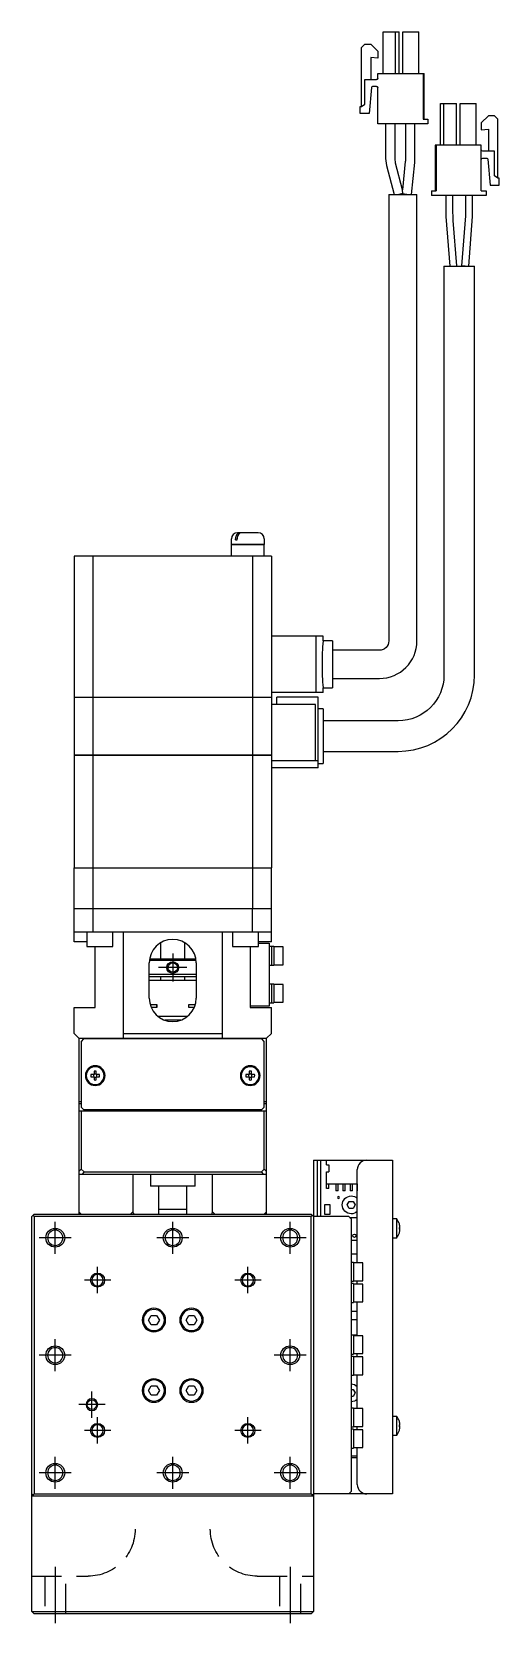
# Model space of a CAD drawing. Extents: x 0 to 936, y -8 to 781.
# Drawn here: x 370.9 to 470.4, y 8 to 346.6 of the extents above; entities that cross this region are included whole.
import ezdxf

# ---------------------------------------------------------------- set-up
doc = ezdxf.new("R2010")
doc.units = 0
doc.header["$LTSCALE"] = 0.5
doc.linetypes.add('CENTER', pattern=[50.8, 31.75, -6.35, 6.35, -6.35])
doc.linetypes.add('DASHED', pattern=[19.05, 12.7, -6.35])
for name, color, linetype in [('MSM_CENTER', 1, 'CENTER'), ('MSM_CONTINUOUS', 7, 'CONTINUOUS'), ('MSM_DASHED', 4, 'DASHED'), ('MSM_NARROW', 5, 'CONTINUOUS')]:
    doc.layers.add(name, color=color, linetype=linetype)

msp = doc.modelspace()

# ---------------------------------------------------------------- linework, layer by layer
at = {"layer": 'MSM_CENTER'}
for p, q in [((400.89, 150.5), (400.89, 144.5)), ((403.89, 147.5), (397.89, 147.5)), ((375.89, 86.6), (375.89, 93.4)), ((400.89, 86.6), (400.89, 93.4)), ((425.89, 86.6), (425.89, 93.4)), ((379.29, 90), (372.49, 90)), ((404.29, 90), (397.49, 90)), ((429.29, 90), (422.49, 90)), ((384.89, 78.2), (384.89, 83.8)), ((416.89, 78.2), (416.89, 83.8)), ((387.69, 81), (382.09, 81)), ((419.69, 81), (414.09, 81)), ((375.89, 61.6), (375.89, 68.4)), ((425.89, 61.6), (425.89, 68.4)), ((379.29, 65), (372.49, 65)), ((429.29, 65), (422.49, 65)), ((386.49, 54.5), (380.89, 54.5)), ((383.69, 51.7), (383.69, 57.3)), ((384.89, 46.2), (384.89, 51.8)), ((416.89, 46.2), (416.89, 51.8)), ((387.69, 49), (382.09, 49)), ((419.69, 49), (414.09, 49)), ((375.89, 36.6), (375.89, 43.4)), ((400.89, 36.6), (400.89, 43.4)), ((425.89, 36.6), (425.89, 43.4)), ((379.29, 40), (372.49, 40)), ((404.29, 40), (397.49, 40)), ((429.29, 40), (422.49, 40)), ((375.89, 20), (375.89, 8)), ((425.89, 20), (425.89, 8))]:
    msp.add_line(p, q, dxfattribs=at)
at = {"layer": 'MSM_CONTINUOUS'}
for p, q in [((445.69, 337.7), (445.69, 346.6)), ((445.69, 337.7), (445.69, 346.6)), ((445.69, 346.6), (449.09, 346.6)), ((448.34, 337.7), (448.34, 346.6)), ((449.09, 337.7), (449.09, 346.6)), ((449.89, 337.7), (449.89, 346.6)), ((449.89, 346.6), (453.29, 346.6)), ((449.89, 337.7), (449.89, 346.6)), ((453.29, 337.7), (453.29, 346.6)), ((441.09, 343.3), (441.79, 344)), ((441.09, 343.3), (441.79, 344)), ((441.09, 330.7), (441.09, 343.3)), ((441.09, 330.7), (441.09, 343.3)), ((441.79, 344), (443.09, 344)), ((443.09, 344), (444.59, 342.5)), ((444.59, 342.5), (444.59, 341)), ((444.59, 341), (443.09, 341.13)), ((443.09, 341.13), (443.09, 336.45)), ((444.59, 341), (443.09, 341.13)), ((441.79, 331.2), (441.79, 336.45)), ((441.79, 336.45), (444.29, 336.45)), ((441.79, 331.2), (441.79, 336.45)), ((444.59, 336.75), (444.59, 337.7)), ((444.59, 337.7), (454.44, 337.7)), ((444.59, 336.75), (444.59, 337.7)), ((444.59, 336.75), (444.59, 336.75)), ((454.19, 337.7), (454.19, 328)), ((454.44, 328), (454.44, 337.7)), ((443.2, 334.77), (442.71, 329.2)), ((444.29, 334.95), (443.39, 334.95)), ((444.59, 327), (444.59, 334.65)), ((444.59, 334.65), (444.59, 334.65)), ((444.59, 327), (444.59, 334.65)), ((440.79, 329.2), (440.79, 330.7)), ((440.79, 329.2), (440.79, 330.7)), ((440.79, 330.7), (441.09, 330.7)), ((442.71, 329.2), (440.79, 329.2)), ((441.09, 330.7), (441.79, 331.2)), ((441.09, 330.7), (441.79, 331.2)), ((457.89, 322.45), (457.89, 331.35)), ((457.89, 331.35), (461.29, 331.35)), ((458.64, 322.45), (458.64, 331.35)), ((461.29, 322.45), (461.29, 331.35)), ((462.09, 322.45), (462.09, 331.35)), ((462.09, 331.35), (465.49, 331.35)), ((465.49, 322.45), (465.49, 331.35)), ((468.09, 328.75), (466.59, 327.25)), ((469.39, 328.75), (468.09, 328.75)), ((470.09, 328.05), (469.39, 328.75)), ((455.19, 327), (444.59, 327)), ((446.22, 327), (446.22, 319.64)), ((448.22, 319.64), (448.22, 327)), ((450.42, 327), (450.42, 319.1)), ((452.42, 319.1), (452.42, 327)), ((454.19, 328), (455.19, 328)), ((455.19, 328), (455.19, 327)), ((466.59, 327.25), (466.59, 325.75)), ((466.59, 325.75), (468.09, 325.88)), ((468.09, 325.88), (468.09, 321.2)), ((470.09, 315.45), (470.09, 328.05)), ((466.59, 322.45), (456.74, 322.45)), ((456.74, 322.45), (456.74, 312.75)), ((456.99, 322.45), (456.99, 312.75)), ((466.59, 312.75), (466.59, 322.45)), ((446.22, 319.64), (446.41, 318.13)), ((448.35, 318.63), (448.22, 319.64)), ((449.83, 312.95), (448.35, 318.63)), ((450.41, 319), (449.83, 312.95)), ((450.42, 319.1), (450.41, 319)), ((451.75, 312), (452.41, 318.81)), ((452.41, 318.81), (452.42, 319.1)), ((469.39, 321.2), (466.89, 321.2)), ((466.89, 319.7), (467.79, 319.7)), ((467.99, 319.52), (468.48, 313.95)), ((469.39, 315.95), (469.39, 321.2)), ((446.41, 318.13), (448.01, 312)), ((470.09, 315.45), (469.39, 315.95)), ((470.39, 315.45), (470.09, 315.45)), ((470.39, 313.95), (470.39, 315.45)), ((446.89, 312), (452.89, 312)), ((446.89, 312), (446.89, 217)), ((449.89, 312.22), (449.04, 312)), ((449.76, 312.19), (449.75, 312.1)), ((450.74, 312), (449.75, 312.1)), ((449.89, 312.22), (449.83, 312.95)), ((452.89, 217), (452.89, 312)), ((455.99, 312.75), (455.99, 311.75)), ((455.99, 312.75), (456.99, 312.75)), ((467.59, 311.75), (455.99, 311.75)), ((459.02, 311.75), (459.02, 308.15)), ((460.52, 309.12), (460.52, 311.75)), ((463.22, 311.75), (463.22, 308.12)), ((464.72, 308.12), (464.72, 311.75)), ((466.59, 312.75), (467.59, 312.75)), ((467.59, 312.75), (467.59, 311.75)), ((468.48, 313.95), (470.39, 313.95)), ((460.62, 306.49), (460.52, 309.12)), ((459.05, 307.29), (459.89, 296.75)), ((461.39, 296.81), (460.62, 306.49)), ((463.19, 307.43), (462.4, 296.81)), ((463.9, 296.75), (464.69, 307.32)), ((458.64, 296.75), (465.14, 296.75)), ((458.64, 296.75), (458.64, 209.75)), ((463.14, 296.75), (462.4, 296.81)), ((465.14, 209.75), (465.14, 296.75)), ((413.39, 237.55), (413.39, 238.7)), ((420.39, 237.55), (413.39, 237.55)), ((413.39, 237.5), (420.39, 237.5)), ((413.39, 235), (413.39, 237.5)), ((413.44, 237.55), (413.44, 237.5)), ((414.25, 238.5), (414.25, 238.7)), ((414.25, 238.5), (414.6, 238.5)), ((414.6, 238.5), (414.6, 238.7)), ((419.09, 240), (414.69, 240)), ((420.34, 237.5), (420.34, 237.55)), ((420.39, 238.7), (420.39, 237.55)), ((420.39, 235), (420.39, 237.5)), ((421.89, 235), (379.89, 235)), ((379.89, 235), (379.89, 205.05)), ((383.92, 235), (383.92, 205.05)), ((417.86, 235), (417.86, 205.05)), ((421.89, 235), (421.89, 205.05)), ((432.89, 218), (421.89, 218)), ((431.46, 206), (431.46, 218)), ((432.89, 217), (432.89, 218)), ((434.89, 217), (432.89, 217)), ((434.89, 217), (434.89, 207)), ((444.89, 215), (434.89, 215)), ((432.89, 206), (432.89, 207)), ((432.89, 207), (434.89, 207)), ((434.89, 209), (444.89, 209)), ((379.89, 205.05), (421.89, 205.05)), ((379.89, 205), (379.89, 192.75)), ((379.89, 205), (421.89, 205)), ((379.94, 205.05), (379.94, 205)), ((383.92, 205), (383.92, 192.75)), ((384.18, 205.05), (384.18, 205)), ((417.61, 205.05), (417.61, 205)), ((417.86, 205), (417.86, 192.75)), ((421.84, 205.05), (421.84, 205)), ((432.89, 206), (421.89, 206)), ((421.89, 205), (421.89, 168.75)), ((431.29, 203.5), (421.89, 203.5)), ((431.89, 205), (423.09, 205)), ((423.09, 203.5), (423.09, 205)), ((431.29, 191.5), (431.29, 203.5)), ((431.89, 190), (431.89, 205)), ((432.89, 202.57), (431.89, 202.57)), ((432.89, 202.57), (432.89, 190.93)), ((448.89, 200), (432.89, 200)), ((432.89, 193.5), (448.89, 193.5)), ((379.89, 192.75), (421.89, 192.75)), ((379.89, 192.7), (379.89, 168.75)), ((379.89, 192.7), (421.89, 192.7)), ((379.94, 192.75), (379.94, 192.7)), ((383.92, 192.7), (383.92, 168.75)), ((384.18, 192.75), (384.18, 192.7)), ((417.61, 192.75), (417.61, 192.7)), ((417.86, 192.7), (417.86, 168.75)), ((421.84, 192.75), (421.84, 192.7)), ((431.89, 191.5), (421.89, 191.5)), ((431.89, 190), (421.89, 190)), ((431.89, 190.93), (432.89, 190.93)), ((379.89, 168.75), (421.89, 168.75)), ((379.89, 168.7), (421.89, 168.7)), ((379.89, 153), (379.89, 168.7)), ((379.94, 168.75), (379.94, 168.7)), ((383.92, 168.7), (383.92, 160)), ((384.18, 168.75), (384.18, 168.7)), ((417.61, 168.75), (417.61, 168.7)), ((417.86, 168.7), (417.86, 160)), ((421.84, 168.75), (421.84, 168.7)), ((421.89, 153), (421.89, 168.7)), ((421.89, 160), (379.89, 160)), ((383.89, 160), (383.89, 155)), ((417.89, 155), (417.89, 160)), ((421.89, 155), (379.89, 155)), ((382.64, 153), (379.89, 153)), ((382.64, 155), (382.64, 152)), ((388.14, 152), (388.14, 155)), ((390.39, 132.5), (390.39, 155)), ((398.39, 149.3), (398.39, 152.83)), ((403.39, 152.83), (403.39, 149.3)), ((411.39, 155), (411.39, 132.5)), ((413.64, 155), (413.64, 152)), ((419.14, 152), (419.14, 155)), ((421.89, 153), (419.14, 153)), ((419.14, 152.7), (421.39, 152.7)), ((421.39, 152.7), (421.39, 139.3)), ((382.64, 152), (388.14, 152)), ((384.39, 139), (384.39, 152)), ((395.93, 149.1), (405.86, 149.1)), ((405.83, 149.3), (395.96, 149.3)), ((413.64, 152), (419.14, 152)), ((417.39, 152), (417.39, 139)), ((422.39, 152), (421.39, 152)), ((421.89, 152), (421.89, 148)), ((422.39, 152), (422.39, 148)), ((424.39, 151.9), (422.39, 151.9)), ((424.39, 148.1), (424.39, 151.9)), ((395.89, 141), (395.89, 148.5)), ((405.89, 146), (395.89, 146)), ((405.89, 148.5), (405.89, 141)), ((421.39, 148), (422.39, 148)), ((422.39, 148.1), (424.39, 148.1)), ((405.89, 145.5), (395.89, 145.5)), ((395.89, 144.8), (405.89, 144.8)), ((398.39, 144.8), (398.39, 145.5)), ((403.39, 145.5), (403.39, 144.8)), ((422.39, 144), (421.39, 144)), ((421.89, 144), (421.89, 140)), ((422.39, 144), (422.39, 140)), ((424.39, 143.9), (422.39, 143.9)), ((424.39, 140.1), (424.39, 143.9)), ((379.89, 139), (384.39, 139)), ((379.89, 133.5), (379.89, 139)), ((397.56, 139.6), (396.09, 139.6)), ((396.27, 139.1), (397.56, 139.1)), ((397.54, 139.1), (397.54, 139.6)), ((397.56, 139.1), (397.56, 139.6)), ((404.23, 139.6), (404.23, 139.1)), ((405.69, 139.6), (404.23, 139.6)), ((404.23, 139.1), (405.52, 139.1)), ((404.25, 139.6), (404.25, 139.1)), ((421.39, 139.3), (417.39, 139.3)), ((417.39, 139), (421.89, 139)), ((421.39, 140), (422.39, 140)), ((421.89, 133.5), (421.89, 139)), ((422.39, 140.1), (424.39, 140.1)), ((404.02, 137.1), (397.77, 137.1)), ((402.6, 136.3), (399.19, 136.3)), ((399.64, 136.16), (399.64, 136.3)), ((402.14, 136.3), (402.14, 136.16)), ((379.89, 133.5), (380.89, 132.5)), ((380.89, 132.5), (420.89, 132.5)), ((380.89, 132.5), (380.89, 95)), ((381.89, 132.3), (381.39, 131.8)), ((419.89, 132.3), (381.89, 132.3)), ((390.39, 133.5), (411.39, 133.5)), ((390.89, 132.5), (390.89, 132.3)), ((393.39, 132.5), (393.39, 132.3)), ((408.39, 132.3), (408.39, 132.5)), ((410.89, 132.3), (410.89, 132.5)), ((420.39, 131.8), (419.89, 132.3)), ((420.89, 132.5), (421.89, 133.5)), ((420.89, 95), (420.89, 132.5)), ((381.39, 131.8), (381.39, 117.8)), ((420.39, 117.8), (420.39, 131.8)), ((384.15, 125.42), (384.15, 124.74)), ((384.63, 124.74), (384.63, 125.42)), ((417.15, 125.42), (417.15, 124.74)), ((417.63, 124.74), (417.63, 125.42)), ((384.15, 124.74), (383.48, 124.74)), ((383.48, 124.26), (384.15, 124.26)), ((384.15, 124.26), (384.15, 123.58)), ((385.31, 124.74), (384.63, 124.74)), ((384.63, 124.26), (385.31, 124.26)), ((384.63, 123.58), (384.63, 124.26)), ((417.15, 124.74), (416.48, 124.74)), ((416.48, 124.26), (417.15, 124.26)), ((417.15, 124.26), (417.15, 123.58)), ((418.31, 124.74), (417.63, 124.74)), ((417.63, 123.58), (417.63, 124.26)), ((417.63, 124.26), (418.31, 124.26)), ((380.89, 119), (381.39, 119)), ((420.39, 119), (420.89, 119)), ((381.39, 118.5), (380.89, 118.5)), ((380.89, 117), (420.89, 117)), ((381.39, 117.8), (381.89, 117.3)), ((381.39, 117), (381.39, 104.61)), ((381.89, 117.3), (419.89, 117.3)), ((390.89, 117.3), (390.89, 117)), ((392.64, 117), (392.64, 117.3)), ((395.89, 117.3), (395.89, 117.2)), ((395.89, 117.2), (405.89, 117.2)), ((395.89, 117.2), (396.09, 117)), ((405.69, 117), (405.89, 117.2)), ((405.89, 117.2), (405.89, 117.3)), ((409.14, 117.3), (409.14, 117)), ((410.89, 117), (410.89, 117.3)), ((419.89, 117.3), (420.39, 117.8)), ((420.89, 118.5), (420.39, 118.5)), ((420.39, 104.61), (420.39, 117)), ((430.89, 106.5), (430.89, 10.5)), ((430.89, 106.5), (447.69, 106.5)), ((431.69, 94.5), (431.69, 106.5)), ((432.39, 94.5), (432.39, 106.5)), ((433.64, 105.5), (433.64, 106.5)), ((433.64, 105.5), (434.14, 105.5)), ((434.14, 105.5), (434.14, 104)), ((447.69, 106.5), (447.69, 35.5)), ((380.89, 104.11), (381.39, 104.61)), ((420.89, 103.5), (380.89, 103.5)), ((381.39, 104.61), (382.01, 104)), ((382.01, 104), (381.51, 103.5)), ((382.01, 104), (419.78, 104)), ((392.41, 103.5), (392.41, 95.5)), ((396.14, 103.5), (396.14, 101)), ((405.64, 101), (405.64, 103.5)), ((409.38, 95.5), (409.38, 103.5)), ((419.78, 104), (420.39, 104.61)), ((420.28, 103.5), (419.78, 104)), ((420.39, 104.61), (420.89, 104.11)), ((433.64, 104), (434.14, 104)), ((433.64, 100.5), (433.64, 104)), ((440.19, 84.65), (440.19, 104.5)), ((405.64, 101), (396.14, 101)), ((397.89, 101), (397.89, 95)), ((403.89, 95), (403.89, 101)), ((433.64, 101.5), (440.19, 101.5)), ((434.14, 100.5), (433.64, 100.5)), ((434.14, 100.5), (434.14, 101.5)), ((435.64, 101.5), (435.64, 100)), ((436.14, 100), (435.64, 100)), ((436.14, 100), (436.14, 101.5)), ((437.14, 101.5), (437.14, 100)), ((437.64, 100), (437.14, 100)), ((437.64, 100), (437.64, 101.5)), ((438.64, 101.5), (438.64, 100)), ((439.14, 100), (438.64, 100)), ((439.14, 100), (439.14, 101.5)), ((440.14, 101.5), (440.14, 100)), ((440.19, 100), (440.14, 100)), ((371.39, 95), (370.89, 94.5)), ((371.39, 95), (430.39, 95)), ((381.39, 95), (380.89, 95.5)), ((392.41, 95.5), (391.91, 95)), ((403.89, 96), (397.89, 96)), ((409.88, 95), (409.38, 95.5)), ((420.89, 95.5), (420.39, 95)), ((430.89, 94.5), (430.39, 95)), ((434.44, 97.02), (433.19, 97.02)), ((433.19, 97.02), (433.19, 95.02)), ((433.19, 95.02), (434.44, 95.02)), ((434.44, 95.02), (434.44, 97.02)), ((438.03, 97), (438.46, 97.75)), ((438.46, 96.25), (438.03, 97)), ((438.46, 97.75), (439.33, 97.75)), ((439.33, 96.25), (438.46, 96.25)), ((439.33, 97.75), (439.76, 97)), ((439.76, 97), (439.33, 96.25)), ((370.89, 10.5), (370.89, 94.5)), ((371.39, 94.5), (371.14, 94.75)), ((430.39, 94.5), (371.39, 94.5)), ((371.39, 94.5), (371.39, 35.5)), ((430.64, 94.75), (430.39, 94.5)), ((430.39, 35.5), (430.39, 94.5)), ((438.39, 94.5), (430.89, 94.5)), ((438.89, 94), (438.39, 94.5)), ((438.55, 94.34), (440.19, 94.34)), ((438.89, 94), (438.89, 36)), ((448.59, 94), (447.69, 94)), ((448.59, 90), (448.59, 94)), ((449.15, 92.93), (449.15, 92.95)), ((449.15, 92.2), (449.28, 92.2)), ((449.15, 91.8), (449.15, 92.2)), ((449.28, 91.8), (449.15, 91.8)), ((440.19, 89.44), (438.89, 89.44)), ((447.69, 90), (448.59, 90)), ((449.15, 91.05), (449.15, 91.07)), ((440.19, 86.5), (438.89, 86.5)), ((439.39, 84.75), (438.89, 84.75)), ((439.39, 84.75), (439.39, 80.75)), ((441.39, 84.65), (439.39, 84.65)), ((441.39, 80.85), (441.39, 84.65)), ((438.89, 80.75), (439.39, 80.75)), ((439.39, 80.25), (438.89, 80.25)), ((439.39, 80.85), (441.39, 80.85)), ((439.39, 80.25), (439.39, 76.25)), ((441.39, 80.15), (439.39, 80.15)), ((440.19, 80.15), (440.19, 80.85)), ((441.39, 76.35), (441.39, 80.15)), ((438.89, 76.25), (439.39, 76.25)), ((439.39, 76.35), (441.39, 76.35)), ((440.19, 69.15), (440.19, 76.35)), ((395.74, 72.5), (396.32, 73.5)), ((396.32, 71.5), (395.74, 72.5)), ((396.32, 73.5), (397.47, 73.5)), ((397.47, 71.5), (396.32, 71.5)), ((397.47, 73.5), (398.05, 72.5)), ((398.05, 72.5), (397.47, 71.5)), ((403.74, 72.5), (404.32, 73.5)), ((404.32, 71.5), (403.74, 72.5)), ((404.32, 73.5), (405.47, 73.5)), ((405.47, 71.5), (404.32, 71.5)), ((405.47, 73.5), (406.05, 72.5)), ((406.05, 72.5), (405.47, 71.5)), ((438.89, 74.42), (440.19, 74.42)), ((440.19, 72.54), (438.89, 72.54)), ((438.89, 69.34), (440.19, 69.34)), ((439.39, 69.25), (438.89, 69.25)), ((439.39, 69.25), (439.39, 65.25)), ((441.39, 69.15), (439.39, 69.15)), ((441.39, 65.35), (441.39, 69.15)), ((438.89, 65.25), (439.39, 65.25)), ((439.39, 64.75), (438.89, 64.75)), ((439.39, 65.35), (441.39, 65.35)), ((439.39, 64.75), (439.39, 60.75)), ((441.39, 64.65), (439.39, 64.65)), ((440.19, 64.65), (440.19, 65.35)), ((441.39, 60.85), (441.39, 64.65)), ((395.74, 57.5), (396.32, 58.5)), ((396.32, 58.5), (397.47, 58.5)), ((397.47, 58.5), (398.05, 57.5)), ((403.74, 57.5), (404.32, 58.5)), ((404.32, 58.5), (405.47, 58.5)), ((405.47, 58.5), (406.05, 57.5)), ((438.89, 60.75), (439.39, 60.75)), ((438.89, 57.75), (439.33, 57.75)), ((439.33, 57.75), (439.76, 57)), ((439.39, 60.85), (441.39, 60.85)), ((440.19, 53.65), (440.19, 60.85)), ((396.32, 56.5), (395.74, 57.5)), ((397.47, 56.5), (396.32, 56.5)), ((398.05, 57.5), (397.47, 56.5)), ((404.32, 56.5), (403.74, 57.5)), ((405.47, 56.5), (404.32, 56.5)), ((406.05, 57.5), (405.47, 56.5)), ((439.33, 56.25), (438.89, 56.25)), ((439.76, 57), (439.33, 56.25)), ((439.39, 53.75), (438.89, 53.75)), ((439.39, 53.75), (439.39, 49.75)), ((441.39, 53.65), (439.39, 53.65)), ((441.39, 49.85), (441.39, 53.65)), ((448.59, 52), (447.69, 52)), ((448.59, 48), (448.59, 52)), ((449.15, 50.93), (449.15, 50.95)), ((438.89, 49.75), (439.39, 49.75)), ((439.39, 49.25), (438.89, 49.25)), ((439.39, 49.85), (441.39, 49.85)), ((439.39, 49.25), (439.39, 45.25)), ((441.39, 49.15), (439.39, 49.15)), ((440.19, 49.15), (440.19, 49.85)), ((441.39, 45.35), (441.39, 49.15)), ((447.69, 48), (448.59, 48)), ((449.15, 50.2), (449.28, 50.2)), ((449.15, 49.8), (449.15, 50.2)), ((449.28, 49.8), (449.15, 49.8)), ((449.15, 49.05), (449.15, 49.07)), ((438.89, 45.25), (439.39, 45.25)), ((439.39, 45.35), (441.39, 45.35)), ((440.19, 37.5), (440.19, 45.35)), ((440.19, 43.5), (438.89, 43.5)), ((440.19, 43.2), (438.89, 43.2)), ((370.89, 35.5), (371.39, 35)), ((430.89, 35), (370.89, 35)), ((371.14, 35.25), (371.39, 35.5)), ((371.39, 35.5), (430.39, 35.5)), ((430.39, 35.5), (430.64, 35.25)), ((430.39, 35), (430.89, 35.5)), ((447.69, 35.5), (430.89, 35.5)), ((438.39, 35.5), (438.89, 36)), ((370.89, 10.5), (430.89, 10.5)), ((370.89, 10.5), (371.39, 10)), ((430.39, 10), (430.89, 10.5)), ((430.39, 10), (371.39, 10))]:
    msp.add_line(p, q, dxfattribs=at)
for centre, radius in [((400.89, 147.5), 1.01), ((439.59, 90.44), 0.35), ((383.69, 54.5), 1.01)]:
    msp.add_circle(centre, radius, dxfattribs=at)
at = {"layer": 'MSM_CONTINUOUS', "extrusion": (0, 0, -1)}
for centre, radius in [((-384.39, 124.5), 2.1), ((-384.39, 124.5), 1.9), ((-417.39, 124.5), 2.1), ((-417.39, 124.5), 1.9), ((-436.2, 98.56), 0.2), ((-375.89, 90), 1.62), ((-400.89, 90), 1.62), ((-425.89, 90), 1.62), ((-384.89, 81), 1.23), ((-416.89, 81), 1.23), ((-396.89, 72.5), 2.5), ((-396.89, 72.5), 2.25), ((-404.89, 72.5), 2.5), ((-404.89, 72.5), 2.25), ((-375.89, 65), 1.62), ((-425.89, 65), 1.62), ((-396.89, 57.5), 2.5), ((-396.89, 57.5), 2.25), ((-404.89, 57.5), 2.5), ((-404.89, 57.5), 2.25), ((-384.89, 49), 1.23), ((-416.89, 49), 1.23), ((-375.89, 40), 1.62), ((-400.89, 40), 1.62), ((-425.89, 40), 1.62)]:
    msp.add_circle(centre, radius, dxfattribs=at)
at = {"layer": 'MSM_CONTINUOUS'}
for centre, radius, start, end in [((444.29, 336.75), 0.3, 270, 0), ((444.29, 336.75), 0.3, 270, 0), ((443.39, 334.75), 0.2, 90, 175), ((444.29, 334.65), 0.3, 0, 90), ((469.77, 308.15), 10.75, 180, 184.548), ((453.97, 308.12), 10.75, 355.7108, 0), ((461.31, 296.81), 0.0805, 310.6781, 358.8674), ((462.48, 296.81), 0.0818, 182.3338, 226.5908), ((414.69, 238.7), 1.3, 90, 180), ((415.91, 238.72), 1.66, 150.2769, 180.5545), ((415.25, 239.11), 0.891, 94.9633, 151.2514), ((416.21, 238.72), 1.61, 145.2137, 180.7416), ((415.56, 239.19), 0.809, 92.7073, 146.3874), ((419.09, 238.7), 1.3, 0, 90), ((492.91, 211.99), 60.23, 175.2289, 179.9909), ((444.89, 217), 8, 270, 0), ((492.94, 212.01), 60.26, 180.0102, 184.77), ((448.89, 209.75), 16.25, 270, 0), ((400.89, 148.5), 5, 0, 180), ((400.89, 141), 5, 180, 0), ((384.39, 124.5), 0.95, 75.3667, 104.6333), ((417.39, 124.5), 0.95, 75.3667, 104.6333), ((384.39, 124.5), 0.95, 165.3667, 194.6333), ((384.39, 124.5), 0.365, 138.8496, 221.1504), ((384.39, 124.5), 0.365, 48.8496, 131.1504), ((384.39, 124.5), 0.365, 228.8496, 311.1504), ((384.39, 124.5), 0.95, 255.3667, 284.6333), ((384.39, 124.5), 0.365, 318.8496, 41.1504), ((384.39, 124.5), 0.95, 345.3667, 14.6333), ((417.39, 124.5), 0.95, 165.3667, 194.6333), ((417.39, 124.5), 0.365, 138.8496, 221.1504), ((417.39, 124.5), 0.365, 48.8496, 131.1504), ((417.39, 124.5), 0.365, 228.8496, 311.1504), ((417.39, 124.5), 0.95, 255.3667, 284.6333), ((417.39, 124.5), 0.365, 318.8496, 41.1504), ((417.39, 124.5), 0.95, 345.3667, 14.6333), ((442.19, 104.5), 2, 90, 180), ((399.72, 97.85), 7.68, 197.8063, 201.7712), ((402.24, 97.78), 7.5, 338.2049, 342.2658), ((446.09, 92), 3.2, 17.27, 38.6822), ((446.09, 92), 3.19, 3.5904, 16.9053), ((446.09, 92), 3.19, 343.0947, 356.4096), ((446.09, 92), 3.2, 321.3178, 342.73), ((446.09, 50), 3.2, 17.27, 38.6822), ((446.09, 50), 3.19, 3.5904, 16.9053), ((446.09, 50), 3.2, 321.3178, 342.73), ((446.09, 50), 3.19, 343.0947, 356.4096), ((442.19, 37.5), 2, 180, 270)]:
    msp.add_arc(centre, radius, start, end, dxfattribs=at)
at = {"layer": 'MSM_CONTINUOUS', "extrusion": (0, 0, -1)}
for centre, radius, start, end in [((-444.29, 336.75), 0.3, 180, 270), ((-444.29, 336.75), 0.3, 180, 270), ((-444.29, 334.65), 0.3, 90, 180), ((-444.29, 334.65), 0.3, 90, 180), ((-466.89, 321.5), 0.3, 270, 0), ((-466.89, 319.4), 0.3, 0, 90), ((-467.79, 319.5), 0.2, 90, 175), ((-453.97, 308.12), 9.25, 180, 184.2892), ((-444.89, 217), 2, 180, 270), ((-448.89, 209.75), 9.75, 180, 270), ((-438.89, 97), 1.9, 226.8264, 133.1735), ((-438.89, 57), 1.9, 90, 133.1736), ((-438.89, 57), 1.9, 226.8264, 270)]:
    msp.add_arc(centre, radius, start, end, dxfattribs=at)
at = {"layer": 'MSM_DASHED'}
for p, q in [((370.89, 18), (382.89, 18)), ((373.64, 18), (373.64, 10)), ((378.14, 10), (378.14, 18)), ((418.89, 18), (430.89, 18)), ((423.64, 18), (423.64, 10)), ((428.14, 10), (428.14, 18))]:
    msp.add_line(p, q, dxfattribs=at)
at = {"layer": 'MSM_DASHED', "extrusion": (0, 0, -1)}
for centre, start, end in [((-382.89, 28), 180, 270), ((-418.89, 28), 270, 0)]:
    msp.add_arc(centre, 10, start, end, dxfattribs=at)
at = {"layer": 'MSM_NARROW'}
for centre, radius in [((400.89, 147.5), 1.25), ((400.89, 147.5), 1.25), ((375.89, 90), 2), ((400.89, 90), 2), ((425.89, 90), 2), ((384.89, 81), 1.5), ((416.89, 81), 1.5), ((375.89, 65), 2), ((425.89, 65), 2), ((384.89, 49), 1.5), ((416.89, 49), 1.5), ((375.89, 40), 2), ((400.89, 40), 2), ((425.89, 40), 2)]:
    msp.add_circle(centre, radius, dxfattribs=at)
at = {"layer": 'MSM_NARROW', "extrusion": (0, 0, -1)}
msp.add_circle((-383.69, 54.5), 1.25, dxfattribs=at)

doc.saveas('drawing.dxf')
